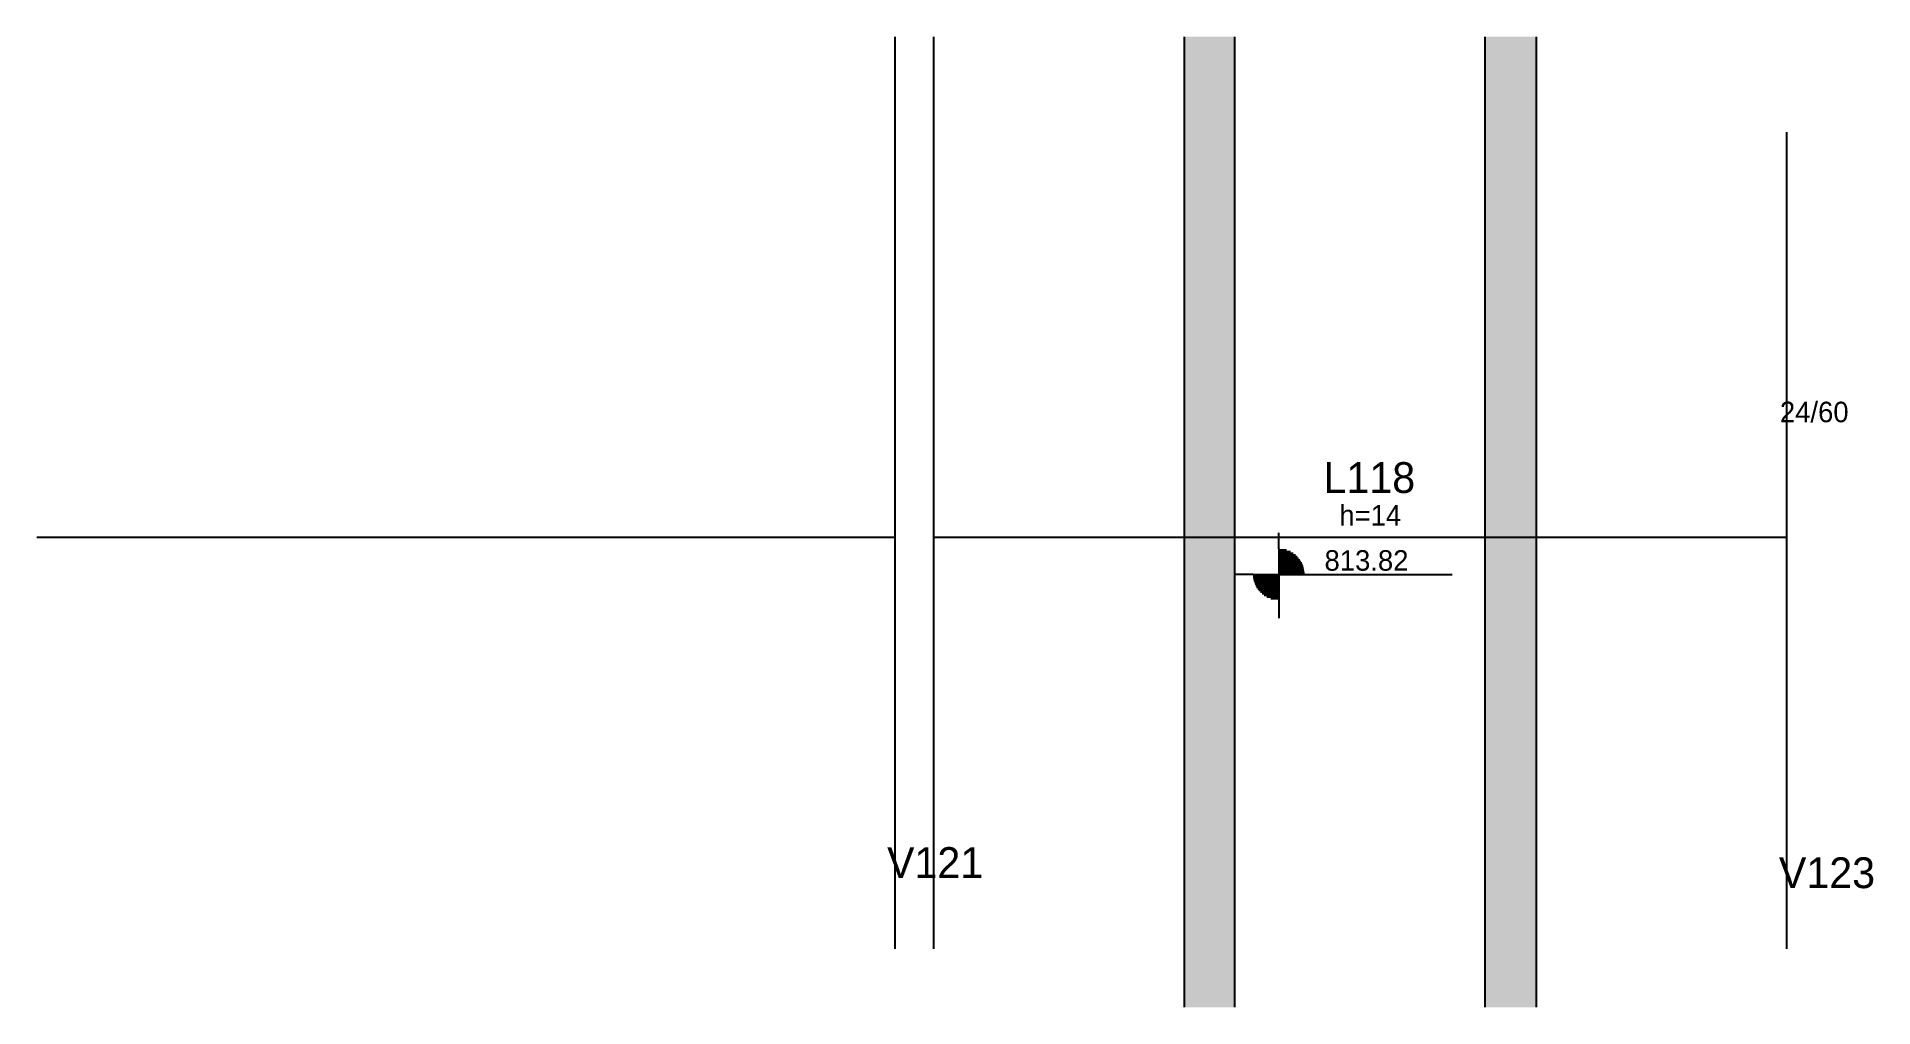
# Model space of a CAD drawing. Header units: metres. Extents: x 4358 to 5253, y 2062 to 2535.
import ezdxf

# ---------------------------------------------------------------- set-up
doc = ezdxf.new("R2010")
doc.units = ezdxf.units.M
for name, color, linetype in [('3', 7, 'Continuous'), ('4', 7, 'Continuous'), ('Hachura', 7, 'Continuous'), ('Painéis', 7, 'Continuous')]:
    doc.layers.add(name, color=color, linetype=linetype)

msp = doc.modelspace()

# ---------------------------------------------------------------- hatches: boundary and pattern name
at = {"layer": 'Hachura'}
h = msp.add_hatch(color=7, dxfattribs=at)
h.dxf.hatch_style = 1
h.paths.add_polyline_path([(4941.92, 2061.82), (4917.42, 2061.82), (4917.42, 2061.82), (4917.42, 2534.82), (4917.42, 2534.82), (4941.92, 2534.82), (4941.92, 2534.82), (4941.92, 2061.82)])
h = msp.add_hatch(color=7, dxfattribs=at)
h.dxf.hatch_style = 1
h.paths.add_polyline_path([(5088.92, 2061.82), (5063.92, 2061.82), (5063.92, 2061.82), (5063.92, 2534.82), (5063.92, 2534.82), (5088.92, 2534.82), (5088.92, 2534.82), (5088.92, 2061.82)])

# ---------------------------------------------------------------- linework, layer by layer
at = {"layer": '3', "color": 7, "lineweight": 25}
for p, q in [((4963.51, 2285.3), (4963.51, 2293.01)), ((4963.51, 2285.3), (4963.51, 2260.3)), ((4963.51, 2284.69), (4967.36, 2284.69)), ((4963.51, 2283.9), (4969.26, 2283.9)), ((4963.51, 2283.1), (4970.59, 2283.1)), ((4963.51, 2282.31), (4971.62, 2282.31)), ((4951.01, 2272.8), (4942.55, 2272.8)), ((4951.01, 2272.8), (4976.01, 2272.8)), ((4963.51, 2281.52), (4972.47, 2281.52)), ((4963.51, 2280.72), (4973.18, 2280.72)), ((4963.51, 2279.93), (4973.78, 2279.93)), ((4963.51, 2279.14), (4974.29, 2279.14)), ((4963.51, 2278.35), (4974.71, 2278.35)), ((4963.51, 2277.55), (4975.07, 2277.55)), ((4963.51, 2276.76), (4975.37, 2276.76)), ((4963.51, 2275.97), (4975.61, 2275.97)), ((4963.51, 2275.17), (4975.79, 2275.17)), ((4963.51, 2274.38), (4975.91, 2274.38)), ((4963.51, 2273.59), (4976.01, 2273.59)), ((4976.01, 2272.8), (5047.94, 2272.8)), ((4963.51, 2272), (4951.01, 2272)), ((4963.51, 2271.21), (4951.12, 2271.21)), ((4963.51, 2270.42), (4951.24, 2270.42)), ((4963.51, 2269.62), (4951.42, 2269.62)), ((4963.51, 2268.83), (4951.66, 2268.83)), ((4963.51, 2268.04), (4951.95, 2268.04)), ((4963.51, 2267.25), (4952.31, 2267.25)), ((4963.51, 2266.45), (4952.74, 2266.45)), ((4963.51, 2265.66), (4953.25, 2265.66)), ((4963.51, 2264.87), (4953.85, 2264.87)), ((4963.51, 2264.07), (4954.56, 2264.07)), ((4963.51, 2263.28), (4955.41, 2263.28)), ((4963.51, 2262.49), (4956.44, 2262.49)), ((4963.51, 2261.7), (4957.77, 2261.7)), ((4963.51, 2260.9), (4959.67, 2260.9)), ((4963.51, 2260.3), (4963.51, 2251.44))]:
    msp.add_line(p, q, dxfattribs=at)
for points in [[(4776.42, 2534.82), (4776.42, 2090.32)], [(4795.42, 2090.32), (4795.42, 2534.82)], [(5210.92, 2488.32), (5210.92, 2090.32)]]:
    msp.add_lwpolyline(points, dxfattribs=at)
at = {"layer": 'Painéis', "color": 7, "lineweight": 25}
for p, q in [((4917.42, 2534.82), (4917.42, 2061.82)), ((4941.92, 2534.82), (4941.92, 2061.82)), ((5063.92, 2534.82), (5063.92, 2061.82)), ((5088.92, 2534.82), (5088.92, 2061.82)), ((4776.42, 2290.82), (4358.42, 2290.82)), ((5210.92, 2290.82), (4795.42, 2290.82))]:
    msp.add_line(p, q, dxfattribs=at)

# ---------------------------------------------------------------- texts
at = {"layer": '3', "color": 7, "lineweight": 25}
for s, p in [('24/60', (5207.66, 2346.94)), ('h=14', (4993.01, 2296.57)), ('813.82', (4985.8, 2274.59))]:
    msp.add_text(s, height=10, dxfattribs=at).set_placement(p)
at = {"layer": '4', "color": 7, "lineweight": 25}
for s, p in [('L118', (4985.33, 2312.48)), ('V121', (4772.67, 2124.85)), ('V123', (5207.17, 2119.89))]:
    msp.add_text(s, height=15, dxfattribs=at).set_placement(p)

doc.saveas('drawing.dxf')
